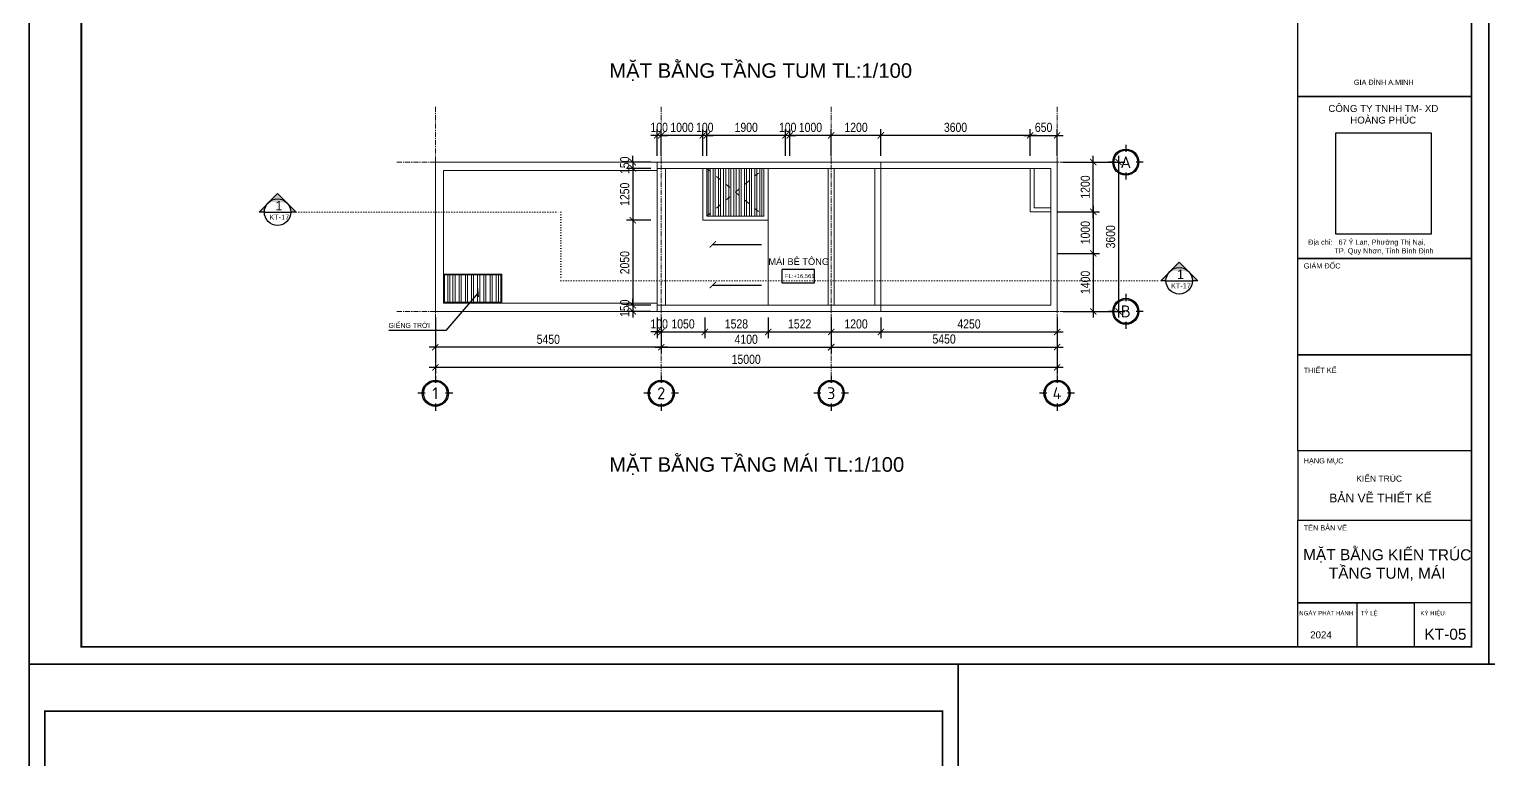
# Model space of a CAD drawing. Header units: inches. Extents: x 236662 to 497023, y -248575 to 81795.
# Drawn here: x 282445 to 317662, y -80518 to -62892 of the extents above; entities that cross this region are included whole.
import ezdxf
from ezdxf.enums import TextEntityAlignment as Align

# ---------------------------------------------------------------- set-up
doc = ezdxf.new("R2010")
doc.units = ezdxf.units.IN
doc.header["$LTSCALE"] = 10
doc.header["$MEASUREMENT"] = 0
for name, pattern in [('ACAD_ISO03W100', [30, 12, -18]), ('CENTER', [2, 1.25, -0.25, 0.25, -0.25]), ('CENTER2', [1.125, 0.75, -0.125, 0.125, -0.125]), ('DOT2', [0.125, 0, -0.125])]:
    doc.linetypes.add(name, pattern=pattern)
for name, color, linetype in [('01. HP_TEXT', 9, 'Continuous'), ('07. HP_KY HIEU', 43, 'Continuous'), ('08. HP_DIM', 118, 'Continuous'), ('TEXT', 2, 'Continuous'), ('truc', 2, 'CENTER2')]:
    doc.layers.add(name, color=color, linetype=linetype)
for name, color, linetype, lineweight in [('02. HP_BE TONG', 1, 'Continuous', 35), ('05. HP_TRUC', 251, 'CENTER', 5), ('06. HP_THAY 1', 134, 'Continuous', 15), ('06. HP_THAY 2', 147, 'Continuous', 13), ('14. HP_OPENING', 250, 'ACAD_ISO03W100', 5), ('GHICHU', 7, 'Continuous', 9)]:
    doc.layers.add(name, color=color, linetype=linetype, lineweight=lineweight)
doc.layers.add('Tpl_Bound', color=1, linetype='Continuous', plot=False)
doc.styles.add('AVO', font='VNI-Avo-Bold.TTF')
doc.styles.add('BAOANNOTE', font='Arial.ttf', dxfattribs={"width": 0.8})
doc.styles.add('ISOCP50', font='ISOCPEUR.TTF')
doc.styles.get("Standard").update_dxf_attribs({"font": 'Arial.ttf'})
doc.styles.add('TA1', font='Arial.ttf')
doc.styles.add('TEXT (none)', font='Arial.ttf')
doc.styles.add('text2', font='VHELVCN.TTF')
doc.dimstyles.new('AL-100', dxfattribs={"dimtxt": 220, "dimasz": 150, "dimexe": 150, "dimexo": 150, "dimgap": 80, "dimtad": 1, "dimdec": 0, "dimzin": 9, "dimtxsty": 'text2', "dimblk": 'ARCHTICK', "dimcen": 1, "dimdle": 150, "dimclrd": 256, "dimclre": 256, "dimclrt": 7, "dimadec": 0, "dimazin": 0, "dimtfac": 1, "dimtdec": 0, "dimtix": 1, "dimtmove": 2, "dimatfit": 3, "dimldrblk": 'ARCHTICK', "dimfxl": 1, "dimtolj": 1, "dimtzin": 0, "dimlwd": -1, "dimlwe": -1, "dimarcsym": 0})
picture_1 = doc.add_image_def('image1.jpg', size_in_pixel=(1818, 1935))

# ---------------------------------------------------------------- blocks, each defined once
blk = doc.blocks.new('grid test1')
at = {"ltscale": 20}
for p, q in [((0, 440), (0, 260)), ((-260, 0), (-440, 0)), ((440, 0), (260, 0)), ((0, -260), (0, -440))]:
    blk.add_line(p, q, dxfattribs=at)
at = {"color": 251, "ltscale": 20, "true_color": 0x636466}
for radius in [330, 300]:
    blk.add_circle((0, 0), radius, dxfattribs=at)
at = {"layer": '01. HP_TEXT', "color": 2, "ltscale": 20, "true_color": 0xf1eb1f, "style": 'ISOCP50'}
blk.add_attdef('GRID', text='', height=300, dxfattribs=at).set_placement((-37, 0), align=Align.MIDDLE_CENTER)
blk = doc.blocks.new('zcsadsdasd3')
at = {"layer": '05. HP_TRUC', "ltscale": 10}
for p, q in [((-15000, 4933), (-15000, -1554)), ((-9550, 4933), (-9550, -1554)), ((-5450, 4933), (-5450, -1554)), ((0, 4933), (0, -1554)), ((-15930, 3600), (1239, 3600)), ((-15930, 0), (1239, 0))]:
    blk.add_line(p, q, dxfattribs=at)
at = {"layer": '07. HP_KY HIEU', "ltscale": 20}
ref = blk.add_blockref('grid test1', (1659, 3600), dxfattribs=dict(at, xscale=0.9555000001564621, yscale=0.9555000001564621, zscale=0.9555000001564621))
ref.add_attrib('GRID', 'A', dxfattribs={"layer": 'TEXT', "ltscale": 20, "height": 287, "style": 'ISOCP50'}).set_placement((1659, 3600), align=Align.MIDDLE_CENTER)
ref = blk.add_blockref('grid test1', (1659, 0), dxfattribs=dict(at, xscale=0.9555000001564621, yscale=0.9555000001564621, zscale=0.9555000001564621))
ref.add_attrib('GRID', 'B', dxfattribs={"layer": 'TEXT', "ltscale": 20, "height": 287, "style": 'ISOCP50'}).set_placement((1659, 0), align=Align.MIDDLE_CENTER)
ref = blk.add_blockref('grid test1', (-15000, -1975), dxfattribs=dict(at, xscale=0.9555000001564621, yscale=0.9555000001564621, zscale=0.9555000001564621))
ref.add_attrib('GRID', '1', dxfattribs={"layer": 'TEXT', "ltscale": 20, "height": 287, "style": 'ISOCP50'}).set_placement((-15000, -1975), align=Align.MIDDLE_CENTER)
ref = blk.add_blockref('grid test1', (-9550, -1975), dxfattribs=dict(at, xscale=0.9555000001564621, yscale=0.9555000001564621, zscale=0.9555000001564621))
ref.add_attrib('GRID', '2', dxfattribs={"layer": 'TEXT', "ltscale": 20, "height": 287, "style": 'ISOCP50'}).set_placement((-9550, -1975), align=Align.MIDDLE_CENTER)
ref = blk.add_blockref('grid test1', (-5450, -1975), dxfattribs=dict(at, xscale=0.9555000001564621, yscale=0.9555000001564621, zscale=0.9555000001564621))
ref.add_attrib('GRID', '3', dxfattribs={"layer": 'TEXT', "ltscale": 20, "height": 287, "style": 'ISOCP50'}).set_placement((-5450, -1975), align=Align.MIDDLE_CENTER)
ref = blk.add_blockref('grid test1', (0, -1975), dxfattribs=dict(at, xscale=0.9555000001564621, yscale=0.9555000001564621, zscale=0.9555000001564621))
ref.add_attrib('GRID', '4', dxfattribs={"layer": 'TEXT', "ltscale": 20, "height": 287, "style": 'ISOCP50'}).set_placement((0, -1975), align=Align.MIDDLE_CENTER)
blk = doc.blocks.new('_ArchTick')
at = {"color": 0, "linetype": 'ByBlock', "const_width": 0.15}
blk.add_lwpolyline([(-0.5, -0.5), (0.5, 0.5)], dxfattribs=at)
blk = doc.blocks.new('*D164')
at = {"layer": '08. HP_DIM', "transparency": 16777216}
for p, q in [((301795, -69850), (301795, -70710)), ((307245, -69850), (307245, -70710)), ((301645, -70560), (307395, -70560))]:
    blk.add_line(p, q, dxfattribs=at)
at = {"layer": 'Defpoints', "color": 0, "transparency": 16777216}
for p in [(301795, -69700), (307245, -69700), (307245, -70560)]:
    blk.add_point(p, dxfattribs=at)
at = {"layer": '08. HP_DIM', "transparency": 16777216, "xscale": 150, "yscale": 150, "zscale": 150, "rotation": 180}
blk.add_blockref('_ArchTick', (301795, -70560), dxfattribs=at)
at = {"layer": '08. HP_DIM', "transparency": 16777216, "xscale": 150, "yscale": 150, "zscale": 150}
blk.add_blockref('_ArchTick', (307245, -70560), dxfattribs=at)
at = {"layer": '08. HP_DIM', "color": 7, "transparency": 16777216, "insert": (304520, -70368), "char_height": 220, "attachment_point": 5, "style": 'text2'}
blk.add_mtext('\\A1;5450', dxfattribs=at)
blk = doc.blocks.new('*D165')
at = {"layer": '08. HP_DIM', "transparency": 16777216}
for p, q in [((307395, -68300), (308269, -68300)), ((308119, -68150), (308119, -69850)), ((307395, -69700), (308269, -69700))]:
    blk.add_line(p, q, dxfattribs=at)
at = {"layer": 'Defpoints', "color": 0, "transparency": 16777216}
for p in [(307245, -68300), (307245, -69700), (308119, -69700)]:
    blk.add_point(p, dxfattribs=at)
at = {"layer": '08. HP_DIM', "transparency": 16777216, "xscale": 150, "yscale": 150, "zscale": 150}
for p, rotation in [((308119, -68300), 90), ((308119, -69700), 270)]:
    blk.add_blockref('_ArchTick', p, dxfattribs=dict(at, rotation=rotation))
at = {"layer": '08. HP_DIM', "color": 7, "transparency": 16777216, "insert": (307927, -69000), "char_height": 220, "attachment_point": 5, "rotation": 90, "style": 'text2'}
blk.add_mtext('\\A1;1400', dxfattribs=at)
blk = doc.blocks.new('*D166')
at = {"layer": '08. HP_DIM', "transparency": 16777216}
for p, q in [((297695, -69850), (297695, -70346)), ((298745, -69850), (298745, -70346)), ((297545, -70196), (298895, -70196))]:
    blk.add_line(p, q, dxfattribs=at)
at = {"layer": 'Defpoints', "color": 0, "transparency": 16777216}
for p in [(297695, -69700), (298745, -69700), (298745, -70196)]:
    blk.add_point(p, dxfattribs=at)
at = {"layer": '08. HP_DIM', "transparency": 16777216, "xscale": 150, "yscale": 150, "zscale": 150, "rotation": 180}
blk.add_blockref('_ArchTick', (297695, -70196), dxfattribs=at)
at = {"layer": '08. HP_DIM', "transparency": 16777216, "xscale": 150, "yscale": 150, "zscale": 150}
blk.add_blockref('_ArchTick', (298745, -70196), dxfattribs=at)
at = {"layer": '08. HP_DIM', "color": 7, "transparency": 16777216, "insert": (298220, -70003), "char_height": 220, "attachment_point": 5, "style": 'text2'}
blk.add_mtext('\\A1;1050', dxfattribs=at)
blk = doc.blocks.new('*D167')
at = {"layer": '08. HP_DIM', "transparency": 16777216}
for p, q in [((301795, -69850), (301795, -70346)), ((302995, -69850), (302995, -70346)), ((301645, -70196), (303145, -70196))]:
    blk.add_line(p, q, dxfattribs=at)
at = {"layer": 'Defpoints', "color": 0, "transparency": 16777216}
for p in [(301795, -69700), (302995, -69700), (302995, -70196)]:
    blk.add_point(p, dxfattribs=at)
at = {"layer": '08. HP_DIM', "transparency": 16777216, "xscale": 150, "yscale": 150, "zscale": 150, "rotation": 180}
blk.add_blockref('_ArchTick', (301795, -70196), dxfattribs=at)
at = {"layer": '08. HP_DIM', "transparency": 16777216, "xscale": 150, "yscale": 150, "zscale": 150}
blk.add_blockref('_ArchTick', (302995, -70196), dxfattribs=at)
at = {"layer": '08. HP_DIM', "color": 7, "transparency": 16777216, "insert": (302395, -70003), "char_height": 220, "attachment_point": 5, "style": 'text2'}
blk.add_mtext('\\A1;1200', dxfattribs=at)
blk = doc.blocks.new('*D168')
at = {"layer": '08. HP_DIM', "transparency": 16777216}
for p, q in [((302995, -69850), (302995, -70346)), ((307245, -69850), (307245, -70346)), ((302845, -70196), (307395, -70196))]:
    blk.add_line(p, q, dxfattribs=at)
at = {"layer": 'Defpoints', "color": 0, "transparency": 16777216}
for p in [(302995, -69700), (307245, -69700), (307245, -70196)]:
    blk.add_point(p, dxfattribs=at)
at = {"layer": '08. HP_DIM', "transparency": 16777216, "xscale": 150, "yscale": 150, "zscale": 150, "rotation": 180}
blk.add_blockref('_ArchTick', (302995, -70196), dxfattribs=at)
at = {"layer": '08. HP_DIM', "transparency": 16777216, "xscale": 150, "yscale": 150, "zscale": 150}
blk.add_blockref('_ArchTick', (307245, -70196), dxfattribs=at)
at = {"layer": '08. HP_DIM', "color": 7, "transparency": 16777216, "insert": (305120, -70003), "char_height": 220, "attachment_point": 5, "style": 'text2'}
blk.add_mtext('\\A1;4250', dxfattribs=at)
blk = doc.blocks.new('*D169')
at = {"layer": '08. HP_DIM', "transparency": 16777216}
for p, q in [((307395, -66100), (308269, -66100)), ((308119, -67450), (308119, -65950)), ((307245, -67300), (308269, -67300))]:
    blk.add_line(p, q, dxfattribs=at)
at = {"layer": 'Defpoints', "color": 0, "transparency": 16777216}
for p in [(307245, -66100), (308119, -66100), (307095, -67300)]:
    blk.add_point(p, dxfattribs=at)
at = {"layer": '08. HP_DIM', "transparency": 16777216, "xscale": 150, "yscale": 150, "zscale": 150}
for p, rotation in [((308119, -66100), 90), ((308119, -67300), 270)]:
    blk.add_blockref('_ArchTick', p, dxfattribs=dict(at, rotation=rotation))
at = {"layer": '08. HP_DIM', "color": 7, "transparency": 16777216, "insert": (307927, -66700), "char_height": 220, "attachment_point": 5, "rotation": 90, "style": 'text2'}
blk.add_mtext('\\A1;1200', dxfattribs=at)
blk = doc.blocks.new('*D170')
at = {"layer": '08. HP_DIM', "transparency": 16777216}
for p, q in [((298745, -69850), (298745, -70346)), ((300273, -69850), (300273, -70346)), ((298595, -70196), (300423, -70196))]:
    blk.add_line(p, q, dxfattribs=at)
at = {"layer": 'Defpoints', "color": 0, "transparency": 16777216}
for p in [(298745, -69700), (300273, -69700), (300273, -70196)]:
    blk.add_point(p, dxfattribs=at)
at = {"layer": '08. HP_DIM', "transparency": 16777216, "xscale": 150, "yscale": 150, "zscale": 150, "rotation": 180}
blk.add_blockref('_ArchTick', (298745, -70196), dxfattribs=at)
at = {"layer": '08. HP_DIM', "transparency": 16777216, "xscale": 150, "yscale": 150, "zscale": 150}
blk.add_blockref('_ArchTick', (300273, -70196), dxfattribs=at)
at = {"layer": '08. HP_DIM', "color": 7, "transparency": 16777216, "insert": (299509, -70003), "char_height": 220, "attachment_point": 5, "style": 'text2'}
blk.add_mtext('\\A1;1528', dxfattribs=at)
blk = doc.blocks.new('*D171')
at = {"layer": '08. HP_DIM', "transparency": 16777216}
for p, q in [((300273, -69850), (300273, -70346)), ((301795, -69850), (301795, -70346)), ((300123, -70196), (301945, -70196))]:
    blk.add_line(p, q, dxfattribs=at)
at = {"layer": 'Defpoints', "color": 0, "transparency": 16777216}
for p in [(300273, -69700), (301795, -69700), (301795, -70196)]:
    blk.add_point(p, dxfattribs=at)
at = {"layer": '08. HP_DIM', "transparency": 16777216, "xscale": 150, "yscale": 150, "zscale": 150, "rotation": 180}
blk.add_blockref('_ArchTick', (300273, -70196), dxfattribs=at)
at = {"layer": '08. HP_DIM', "transparency": 16777216, "xscale": 150, "yscale": 150, "zscale": 150}
blk.add_blockref('_ArchTick', (301795, -70196), dxfattribs=at)
at = {"layer": '08. HP_DIM', "color": 7, "transparency": 16777216, "insert": (301034, -70003), "char_height": 220, "attachment_point": 5, "style": 'text2'}
blk.add_mtext('\\A1;1522', dxfattribs=at)
blk = doc.blocks.new('*D172')
at = {"layer": '08. HP_DIM', "transparency": 16777216}
for p, q in [((308119, -67150), (308119, -68450)), ((307245, -67300), (308269, -67300)), ((307245, -68300), (308269, -68300))]:
    blk.add_line(p, q, dxfattribs=at)
at = {"layer": 'Defpoints', "color": 0, "transparency": 16777216}
for p in [(307095, -67300), (307095, -68300), (308119, -68300)]:
    blk.add_point(p, dxfattribs=at)
at = {"layer": '08. HP_DIM', "transparency": 16777216, "xscale": 150, "yscale": 150, "zscale": 150}
for p, rotation in [((308119, -67300), 90), ((308119, -68300), 270)]:
    blk.add_blockref('_ArchTick', p, dxfattribs=dict(at, rotation=rotation))
at = {"layer": '08. HP_DIM', "color": 7, "transparency": 16777216, "insert": (307927, -67800), "char_height": 220, "attachment_point": 5, "rotation": 90, "style": 'text2'}
blk.add_mtext('\\A1;1000', dxfattribs=at)
blk = doc.blocks.new('*D173')
at = {"layer": '08. HP_DIM', "transparency": 16777216}
for p, q in [((306445, -65454), (307395, -65454)), ((306595, -65950), (306595, -65304)), ((307245, -65950), (307245, -65304))]:
    blk.add_line(p, q, dxfattribs=at)
at = {"layer": 'Defpoints', "color": 0, "transparency": 16777216}
for p in [(307245, -65454), (306595, -66100), (307245, -66100)]:
    blk.add_point(p, dxfattribs=at)
at = {"layer": '08. HP_DIM', "transparency": 16777216, "xscale": 150, "yscale": 150, "zscale": 150, "rotation": 180}
blk.add_blockref('_ArchTick', (306595, -65454), dxfattribs=at)
at = {"layer": '08. HP_DIM', "transparency": 16777216, "xscale": 150, "yscale": 150, "zscale": 150}
blk.add_blockref('_ArchTick', (307245, -65454), dxfattribs=at)
at = {"layer": '08. HP_DIM', "color": 7, "transparency": 16777216, "insert": (306920, -65262), "char_height": 220, "attachment_point": 5, "style": 'text2'}
blk.add_mtext('\\A1;650', dxfattribs=at)
blk = doc.blocks.new('*D202')
at = {"layer": '08. HP_DIM', "transparency": 16777216}
for p, q in [((306745, -65454), (302845, -65454)), ((302995, -65950), (302995, -65304)), ((306595, -65950), (306595, -65304))]:
    blk.add_line(p, q, dxfattribs=at)
at = {"layer": 'Defpoints', "color": 0, "transparency": 16777216}
for p in [(302995, -65454), (302995, -66100, 6), (306595, -66100, 6)]:
    blk.add_point(p, dxfattribs=at)
at = {"layer": '08. HP_DIM', "transparency": 16777216, "xscale": 150, "yscale": 150, "zscale": 150, "rotation": 180}
blk.add_blockref('_ArchTick', (302995, -65454), dxfattribs=at)
at = {"layer": '08. HP_DIM', "transparency": 16777216, "xscale": 150, "yscale": 150, "zscale": 150}
blk.add_blockref('_ArchTick', (306595, -65454), dxfattribs=at)
at = {"layer": '08. HP_DIM', "color": 7, "transparency": 16777216, "insert": (304795, -65262), "char_height": 220, "attachment_point": 5, "style": 'text2'}
blk.add_mtext('\\A1;3600', dxfattribs=at)
blk = doc.blocks.new('*D203')
at = {"layer": '08. HP_DIM', "transparency": 16777216}
for p, q in [((303145, -65454), (301645, -65454)), ((301795, -65950), (301795, -65304)), ((302995, -65950), (302995, -65304))]:
    blk.add_line(p, q, dxfattribs=at)
at = {"layer": 'Defpoints', "color": 0, "transparency": 16777216}
for p in [(301795, -65454), (301795, -66100, 6), (302995, -66100, 6)]:
    blk.add_point(p, dxfattribs=at)
at = {"layer": '08. HP_DIM', "transparency": 16777216, "xscale": 150, "yscale": 150, "zscale": 150, "rotation": 180}
blk.add_blockref('_ArchTick', (301795, -65454), dxfattribs=at)
at = {"layer": '08. HP_DIM', "transparency": 16777216, "xscale": 150, "yscale": 150, "zscale": 150}
blk.add_blockref('_ArchTick', (302995, -65454), dxfattribs=at)
at = {"layer": '08. HP_DIM', "color": 7, "transparency": 16777216, "insert": (302395, -65262), "char_height": 220, "attachment_point": 5, "style": 'text2'}
blk.add_mtext('\\A1;1200', dxfattribs=at)
blk = doc.blocks.new('*D204')
at = {"layer": '08. HP_DIM', "transparency": 16777216}
for p, q in [((301945, -65454), (300645, -65454)), ((300795, -65950), (300795, -65304)), ((301795, -65950), (301795, -65304))]:
    blk.add_line(p, q, dxfattribs=at)
at = {"layer": 'Defpoints', "color": 0, "transparency": 16777216}
for p in [(300795, -65454), (300795, -66100, 6), (301795, -66100, 6)]:
    blk.add_point(p, dxfattribs=at)
at = {"layer": '08. HP_DIM', "transparency": 16777216, "xscale": 150, "yscale": 150, "zscale": 150, "rotation": 180}
blk.add_blockref('_ArchTick', (300795, -65454), dxfattribs=at)
at = {"layer": '08. HP_DIM', "transparency": 16777216, "xscale": 150, "yscale": 150, "zscale": 150}
blk.add_blockref('_ArchTick', (301795, -65454), dxfattribs=at)
at = {"layer": '08. HP_DIM', "color": 7, "transparency": 16777216, "insert": (301295, -65262), "char_height": 220, "attachment_point": 5, "style": 'text2'}
blk.add_mtext('\\A1;1000', dxfattribs=at)
blk = doc.blocks.new('*D205')
at = {"layer": '08. HP_DIM', "transparency": 16777216}
for p, q in [((300695, -65454), (300545, -65454)), ((300695, -65950), (300695, -65304)), ((300795, -65454), (300695, -65454)), ((300795, -65950), (300795, -65304)), ((300795, -65454), (300945, -65454))]:
    blk.add_line(p, q, dxfattribs=at)
at = {"layer": 'Defpoints', "color": 0, "transparency": 16777216}
for p in [(300695, -65454), (300695, -66100, 6), (300795, -66100, 6)]:
    blk.add_point(p, dxfattribs=at)
at = {"layer": '08. HP_DIM', "transparency": 16777216, "xscale": 150, "yscale": 150, "zscale": 150}
blk.add_blockref('_ArchTick', (300695, -65454), dxfattribs=at)
at = {"layer": '08. HP_DIM', "transparency": 16777216, "xscale": 150, "yscale": 150, "zscale": 150, "rotation": 180}
blk.add_blockref('_ArchTick', (300795, -65454), dxfattribs=at)
at = {"layer": '08. HP_DIM', "color": 7, "transparency": 16777216, "insert": (300745, -65262), "char_height": 220, "attachment_point": 5, "style": 'text2'}
blk.add_mtext('\\A1;100', dxfattribs=at)
blk = doc.blocks.new('*D206')
at = {"layer": '08. HP_DIM', "transparency": 16777216}
for p, q in [((300845, -65454), (298645, -65454)), ((298795, -65950), (298795, -65304)), ((300695, -65950), (300695, -65304))]:
    blk.add_line(p, q, dxfattribs=at)
at = {"layer": 'Defpoints', "color": 0, "transparency": 16777216}
for p in [(298795, -65454), (298795, -66100, 6), (300695, -66100, 6)]:
    blk.add_point(p, dxfattribs=at)
at = {"layer": '08. HP_DIM', "transparency": 16777216, "xscale": 150, "yscale": 150, "zscale": 150, "rotation": 180}
blk.add_blockref('_ArchTick', (298795, -65454), dxfattribs=at)
at = {"layer": '08. HP_DIM', "transparency": 16777216, "xscale": 150, "yscale": 150, "zscale": 150}
blk.add_blockref('_ArchTick', (300695, -65454), dxfattribs=at)
at = {"layer": '08. HP_DIM', "color": 7, "transparency": 16777216, "insert": (299745, -65262), "char_height": 220, "attachment_point": 5, "style": 'text2'}
blk.add_mtext('\\A1;1900', dxfattribs=at)
blk = doc.blocks.new('*D207')
at = {"layer": '08. HP_DIM', "transparency": 16777216}
for p, q in [((298695, -65454), (298545, -65454)), ((298695, -65950), (298695, -65304)), ((298795, -65454), (298695, -65454)), ((298795, -65950), (298795, -65304)), ((298795, -65454), (298945, -65454))]:
    blk.add_line(p, q, dxfattribs=at)
at = {"layer": 'Defpoints', "color": 0, "transparency": 16777216}
for p in [(298695, -65454), (298695, -66100, 6), (298795, -66100, 6)]:
    blk.add_point(p, dxfattribs=at)
at = {"layer": '08. HP_DIM', "transparency": 16777216, "xscale": 150, "yscale": 150, "zscale": 150}
blk.add_blockref('_ArchTick', (298695, -65454), dxfattribs=at)
at = {"layer": '08. HP_DIM', "transparency": 16777216, "xscale": 150, "yscale": 150, "zscale": 150, "rotation": 180}
blk.add_blockref('_ArchTick', (298795, -65454), dxfattribs=at)
at = {"layer": '08. HP_DIM', "color": 7, "transparency": 16777216, "insert": (298745, -65262), "char_height": 220, "attachment_point": 5, "style": 'text2'}
blk.add_mtext('\\A1;100', dxfattribs=at)
blk = doc.blocks.new('*D208')
at = {"layer": '08. HP_DIM', "transparency": 16777216}
for p, q in [((298845, -65454), (297545, -65454)), ((297695, -65950), (297695, -65304)), ((298695, -65950), (298695, -65304))]:
    blk.add_line(p, q, dxfattribs=at)
at = {"layer": 'Defpoints', "color": 0, "transparency": 16777216}
for p in [(297695, -65454), (297695, -66100, 6), (298695, -66100, 6)]:
    blk.add_point(p, dxfattribs=at)
at = {"layer": '08. HP_DIM', "transparency": 16777216, "xscale": 150, "yscale": 150, "zscale": 150, "rotation": 180}
blk.add_blockref('_ArchTick', (297695, -65454), dxfattribs=at)
at = {"layer": '08. HP_DIM', "transparency": 16777216, "xscale": 150, "yscale": 150, "zscale": 150}
blk.add_blockref('_ArchTick', (298695, -65454), dxfattribs=at)
at = {"layer": '08. HP_DIM', "color": 7, "transparency": 16777216, "insert": (298195, -65262), "char_height": 220, "attachment_point": 5, "style": 'text2'}
blk.add_mtext('\\A1;1000', dxfattribs=at)
blk = doc.blocks.new('*D209')
at = {"layer": '08. HP_DIM', "transparency": 16777216}
for p, q in [((297595, -65454), (297445, -65454)), ((297595, -65950), (297595, -65304)), ((297695, -65454), (297595, -65454)), ((297695, -65950), (297695, -65304)), ((297695, -65454), (297845, -65454))]:
    blk.add_line(p, q, dxfattribs=at)
at = {"layer": 'Defpoints', "color": 0, "transparency": 16777216}
for p in [(297595, -65454), (297595, -66100, 6), (297695, -66100, 6)]:
    blk.add_point(p, dxfattribs=at)
at = {"layer": '08. HP_DIM', "transparency": 16777216, "xscale": 150, "yscale": 150, "zscale": 150}
blk.add_blockref('_ArchTick', (297595, -65454), dxfattribs=at)
at = {"layer": '08. HP_DIM', "transparency": 16777216, "xscale": 150, "yscale": 150, "zscale": 150, "rotation": 180}
blk.add_blockref('_ArchTick', (297695, -65454), dxfattribs=at)
at = {"layer": '08. HP_DIM', "color": 7, "transparency": 16777216, "insert": (297645, -65262), "char_height": 220, "attachment_point": 5, "style": 'text2'}
blk.add_mtext('\\A1;100', dxfattribs=at)
blk = doc.blocks.new('*D210')
at = {"layer": '08. HP_DIM', "transparency": 16777216}
for p, q in [((297595, -69850), (297595, -70346)), ((297695, -69850), (297695, -70346)), ((297595, -70196), (297445, -70196)), ((297695, -70196), (297595, -70196)), ((297695, -70196), (297845, -70196))]:
    blk.add_line(p, q, dxfattribs=at)
at = {"layer": 'Defpoints', "color": 0, "transparency": 16777216}
for p in [(297595, -69700, 6), (297695, -69700, 6), (297595, -70196)]:
    blk.add_point(p, dxfattribs=at)
at = {"layer": '08. HP_DIM', "transparency": 16777216, "xscale": 150, "yscale": 150, "zscale": 150}
blk.add_blockref('_ArchTick', (297595, -70196), dxfattribs=at)
at = {"layer": '08. HP_DIM', "transparency": 16777216, "xscale": 150, "yscale": 150, "zscale": 150, "rotation": 180}
blk.add_blockref('_ArchTick', (297695, -70196), dxfattribs=at)
at = {"layer": '08. HP_DIM', "color": 7, "transparency": 16777216, "insert": (297645, -70003), "char_height": 220, "attachment_point": 5, "style": 'text2'}
blk.add_mtext('\\A1;100', dxfattribs=at)
blk = doc.blocks.new('*D211')
at = {"layer": '08. HP_DIM', "transparency": 16777216}
for p, q in [((297445, -66100), (296857, -66100)), ((297007, -66100), (297007, -65950)), ((297007, -66100), (297007, -66250)), ((297445, -66250), (296857, -66250)), ((297007, -66250), (297007, -66400))]:
    blk.add_line(p, q, dxfattribs=at)
at = {"layer": 'Defpoints', "color": 0, "transparency": 16777216}
for p in [(297595, -66100, 6), (297007, -66250), (297595, -66250, 6)]:
    blk.add_point(p, dxfattribs=at)
at = {"layer": '08. HP_DIM', "transparency": 16777216, "xscale": 150, "yscale": 150, "zscale": 150}
for p, rotation in [((297007, -66100), 270), ((297007, -66250), 90)]:
    blk.add_blockref('_ArchTick', p, dxfattribs=dict(at, rotation=rotation))
at = {"layer": '08. HP_DIM', "color": 7, "transparency": 16777216, "insert": (296815, -66175), "char_height": 220, "attachment_point": 5, "rotation": 90, "style": 'text2'}
blk.add_mtext('\\A1;150', dxfattribs=at)
blk = doc.blocks.new('*D212')
at = {"layer": '08. HP_DIM', "transparency": 16777216}
for p, q in [((297007, -66100), (297007, -67650)), ((297445, -66250), (296857, -66250)), ((297445, -67500), (296857, -67500))]:
    blk.add_line(p, q, dxfattribs=at)
at = {"layer": 'Defpoints', "color": 0, "transparency": 16777216}
for p in [(297595, -66250, 6), (297007, -67500), (297595, -67500, 6)]:
    blk.add_point(p, dxfattribs=at)
at = {"layer": '08. HP_DIM', "transparency": 16777216, "xscale": 150, "yscale": 150, "zscale": 150}
for p, rotation in [((297007, -66250), 90), ((297007, -67500), 270)]:
    blk.add_blockref('_ArchTick', p, dxfattribs=dict(at, rotation=rotation))
at = {"layer": '08. HP_DIM', "color": 7, "transparency": 16777216, "insert": (296815, -66875), "char_height": 220, "attachment_point": 5, "rotation": 90, "style": 'text2'}
blk.add_mtext('\\A1;1250', dxfattribs=at)
blk = doc.blocks.new('*D213')
at = {"layer": '08. HP_DIM', "transparency": 16777216}
for p, q in [((297445, -67500), (296857, -67500)), ((297007, -67350), (297007, -69700)), ((297445, -69550), (296857, -69550))]:
    blk.add_line(p, q, dxfattribs=at)
at = {"layer": 'Defpoints', "color": 0, "transparency": 16777216}
for p in [(297595, -67500, 6), (297007, -69550), (297595, -69550, 6)]:
    blk.add_point(p, dxfattribs=at)
at = {"layer": '08. HP_DIM', "transparency": 16777216, "xscale": 150, "yscale": 150, "zscale": 150}
for p, rotation in [((297007, -67500), 90), ((297007, -69550), 270)]:
    blk.add_blockref('_ArchTick', p, dxfattribs=dict(at, rotation=rotation))
at = {"layer": '08. HP_DIM', "color": 7, "transparency": 16777216, "insert": (296815, -68525), "char_height": 220, "attachment_point": 5, "rotation": 90, "style": 'text2'}
blk.add_mtext('\\A1;2050', dxfattribs=at)
blk = doc.blocks.new('*D214')
at = {"layer": '08. HP_DIM', "transparency": 16777216}
for p, q in [((297445, -69550), (296857, -69550)), ((297445, -69700), (296857, -69700)), ((297007, -69550), (297007, -69400)), ((297007, -69550), (297007, -69700)), ((297007, -69700), (297007, -69850))]:
    blk.add_line(p, q, dxfattribs=at)
at = {"layer": 'Defpoints', "color": 0, "transparency": 16777216}
for p in [(297007, -69700), (297595, -69550, 6), (297595, -69700, 6)]:
    blk.add_point(p, dxfattribs=at)
at = {"layer": '08. HP_DIM', "transparency": 16777216, "xscale": 150, "yscale": 150, "zscale": 150}
for p, rotation in [((297007, -69550), 270), ((297007, -69700), 90)]:
    blk.add_blockref('_ArchTick', p, dxfattribs=dict(at, rotation=rotation))
at = {"layer": '08. HP_DIM', "color": 7, "transparency": 16777216, "insert": (296815, -69625), "char_height": 220, "attachment_point": 5, "rotation": 90, "style": 'text2'}
blk.add_mtext('\\A1;150', dxfattribs=at)
blk = doc.blocks.new('KHUNG TEN A-3')
at = {"layer": '01. HP_TEXT'}
for points in [[(365, 163.34), (365, 191.95), (415, 191.95), (415, 163.34)], [(365, 116.74), (365, 163.34), (415, 163.34), (415, 116.74)], [(365, 89.04), (365, 116.74), (415, 116.74), (415, 89.04)], [(365, 61.35), (365, 89.04), (415, 89.04), (415, 61.35)], [(365, 61.35), (365, 41.47), (415, 41.47), (415, 61.35)], [(365, 17.61), (365, 41.47), (415, 41.47), (415, 17.61)], [(365, 5), (365, 17.61), (398.56, 17.61), (398.56, 5)], [(398.56, 5), (382.12, 5), (382.12, 17.61), (398.56, 17.61)], [(398.56, 5), (415, 5), (415, 17.61), (398.56, 17.61)]]:
    blk.add_lwpolyline(points, close=True, dxfattribs=at)
at = {"layer": '02. HP_BE TONG', "color": 1, "const_width": 0.5}
blk.add_lwpolyline([(15, 5), (415, 5), (415, 292), (15, 292)], close=True, dxfattribs=at)
at = {"layer": '06. HP_THAY 1'}
blk.add_lwpolyline([(0, 297), (420, 297), (420, 0), (0, 0)], close=True, dxfattribs=at)
at = {"layer": 'Defpoints'}
blk.add_lwpolyline([(0, 0), (420, 0), (420, 297), (0, 297)], close=True, dxfattribs=at)
at = {"layer": '01. HP_TEXT', "color": 7, "style": 'TA1'}
for s, height, p in [('GIÁM ĐỐC', 1.5, (366.75, 113.85)), ('THIẾT KẾ', 1.5, (366.75, 83.82)), ('HẠNG MỤC', 1.5, (366.75, 57.76)), ('TÊN BẢN VẼ', 1.5, (366.75, 38.47)), ('NGÀY PHÁT HÀNH', 1.25, (365.46, 14.06)), ('TỶ LỆ', 1.25, (383.16, 14.06)), ('KÝ HIỆU:', 1.25, (400.31, 14.06)), ('2024', 2, (368.6, 7.45))]:
    blk.add_text(s, height=height, dxfattribs=at).set_placement(p)
at = {"layer": '01. HP_TEXT', "style": 'TA1'}
for s, height, p in [('KIẾN TRÚC', 1.75, (388.44, 53.39)), ('BẢN VẼ THIẾT KẾ', 2.5, (388.83, 47.82))]:
    blk.add_text(s, height=height, dxfattribs=at).set_placement(p, align=Align.MIDDLE_CENTER)
at = {"layer": '01. HP_TEXT', "color": 7, "char_height": 1.5, "attachment_point": 1, "style": 'TA1'}
for s, width, insert in [('\\A1;\\pxi-1,l2,t4,11;GIA ĐÌNH A.MINH', 42.6333, (379.66, 168.17)), ('\\A1;\\pxi-0.01954,l2,t4.98046,11.98046;Địa chỉ:   67 Ỷ Lan, Phường Thị Nại, \\P             TP. Quy Nhơn, Tỉnh Bình Định ', 49.5509, (365.04, 122.17))]:
    blk.add_mtext_dynamic_manual_height_columns(s, width=width, gutter_width=2.41, heights=[62.37], dxfattribs=dict(at, insert=insert))
at = {"layer": '01. HP_TEXT', "insert": (364.26, 160.88), "char_height": 2, "attachment_point": 1, "style": 'TA1'}
blk.add_mtext_dynamic_manual_height_columns('\\pxi4.78245;CÔNG TY TNHH TM- XD \\P\\pi5.60885;      HOÀNG PHÚC', width=53.4572, gutter_width=0.0255, heights=[0], dxfattribs=at)
image = blk.add_image(picture_1, insert=(375.99, 123.73), size_in_units=(27.41, 29.18))
image.dxf.flags = 7
blk = doc.blocks.new('sdfssdas')
at = {"lineweight": -3}
h = blk.add_hatch(color=256, dxfattribs=at)
edge = h.paths.add_edge_path()
edge.add_line((1902405, -245251), (1902534, -245251))
edge.add_ellipse((1902860, -245251), major_axis=(-231, 231), ratio=1, start_angle=7.3398, end_angle=45, ccw=False)
edge.add_line((1902602, -245052), (1902405, -245251))
edge = h.paths.add_edge_path()
edge.add_ellipse((1902860, -245251), major_axis=(-231, 231), ratio=1, start_angle=315, end_angle=353.4928, ccw=False)
edge.add_ellipse((1902860, -245251), major_axis=(-319, 69), ratio=1, start_angle=237.205, end_angle=282.205, ccw=False)
edge.add_line((1903091, -245020), (1902860, -244789))
edge.add_line((1902860, -244789), (1902657, -244996))
edge = h.paths.add_edge_path()
edge.add_ellipse((1902860, -245251), major_axis=(-109, 308), ratio=1, start_angle=250.4425, end_angle=295.4425, ccw=False)
edge.add_line((1903187, -245251), (1903322, -245251))
edge.add_line((1903322, -245251), (1903091, -245020))
blk.add_line((1902534, -245251), (1903187, -245251), dxfattribs=at)
blk.add_lwpolyline([(1902534, -245251), (1902405, -245251), (1902860, -244789), (1903322, -245251), (1903187, -245251)], dxfattribs=at)
blk.add_circle((1902860, -245251), 327, dxfattribs=at)
at = {"layer": 'GHICHU', "color": 0, "linetype": 'Continuous', "attachment_point": 1, "style": 'AVO'}
for s, insert, char_height, width in [('{\\fVNI-Avo|b0|i0|c0|p2;1}', (1902805, -244975), 234.38, 39462.4), ('{\\fVNI-Avo|b0|i0|c0|p2;KT-17}', (1902659, -245310), 130, 21888.48)]:
    blk.add_mtext(s, dxfattribs=dict(at, insert=insert, char_height=char_height, width=width))
blk = doc.blocks.new('ádasdzz')
at = {"layer": 'truc', "color": 2, "linetype": 'DOT2', "lineweight": 5, "ltscale": 50}
blk.add_lwpolyline([(450, -644), (6834, -644), (6834, -2300), (21310, -2300)], dxfattribs=at)
at = {"xscale": 0.9750026861104956, "yscale": 0.9750026861104956, "zscale": 0.9750026861104956}
for p in [(-1855294, 238476), (-1833540, 236820)]:
    blk.add_blockref('sdfssdas', p, dxfattribs=at)
blk = doc.blocks.new('*D456')
at = {"layer": '08. HP_DIM', "transparency": 16777216}
for p, q in [((-9550, -3750), (-9550, -4616)), ((-5450, -3750), (-5450, -4616)), ((-9700, -4466), (-5300, -4466))]:
    blk.add_line(p, q, dxfattribs=at)
at = {"layer": 'Defpoints', "color": 0, "transparency": 16777216}
for p in [(-9550, -3600), (-5450, -3600), (-5450, -4466)]:
    blk.add_point(p, dxfattribs=at)
at = {"layer": '08. HP_DIM', "transparency": 16777216, "xscale": 150, "yscale": 150, "zscale": 150, "rotation": 180}
blk.add_blockref('_ArchTick', (-9550, -4466), dxfattribs=at)
at = {"layer": '08. HP_DIM', "transparency": 16777216, "xscale": 150, "yscale": 150, "zscale": 150}
blk.add_blockref('_ArchTick', (-5450, -4466), dxfattribs=at)
at = {"layer": '08. HP_DIM', "color": 7, "transparency": 16777216, "insert": (-7500, -4274), "char_height": 220, "attachment_point": 5, "style": 'text2'}
blk.add_mtext('\\A1;4100', dxfattribs=at)
blk = doc.blocks.new('*D457')
at = {"layer": '08. HP_DIM', "transparency": 16777216}
for p, q in [((-5450, -3750), (-5450, -4610)), ((0, -3750), (0, -4610)), ((-5600, -4460), (150, -4460))]:
    blk.add_line(p, q, dxfattribs=at)
at = {"layer": 'Defpoints', "color": 0, "transparency": 16777216}
for p in [(-5450, -3600), (0, -3600), (0, -4460)]:
    blk.add_point(p, dxfattribs=at)
at = {"layer": '08. HP_DIM', "transparency": 16777216, "xscale": 150, "yscale": 150, "zscale": 150, "rotation": 180}
blk.add_blockref('_ArchTick', (-5450, -4460), dxfattribs=at)
at = {"layer": '08. HP_DIM', "transparency": 16777216, "xscale": 150, "yscale": 150, "zscale": 150}
blk.add_blockref('_ArchTick', (0, -4460), dxfattribs=at)
at = {"layer": '08. HP_DIM', "color": 7, "transparency": 16777216, "insert": (-2725, -4268), "char_height": 220, "attachment_point": 5, "style": 'text2'}
blk.add_mtext('\\A1;5450', dxfattribs=at)
blk = doc.blocks.new('*D458')
at = {"layer": '08. HP_DIM', "transparency": 16777216}
for p, q in [((150, 0), (1634, 0)), ((1484, 150), (1484, -3750)), ((150, -3600), (1634, -3600))]:
    blk.add_line(p, q, dxfattribs=at)
at = {"layer": 'Defpoints', "color": 0, "transparency": 16777216}
for p in [(0, 0), (0, -3600), (1484, -3600)]:
    blk.add_point(p, dxfattribs=at)
at = {"layer": '08. HP_DIM', "transparency": 16777216, "xscale": 150, "yscale": 150, "zscale": 150}
for p, rotation in [((1484, 0), 90), ((1484, -3600), 270)]:
    blk.add_blockref('_ArchTick', p, dxfattribs=dict(at, rotation=rotation))
at = {"layer": '08. HP_DIM', "color": 7, "transparency": 16777216, "insert": (1292, -1800), "char_height": 220, "attachment_point": 5, "rotation": 90, "style": 'text2'}
blk.add_mtext('\\A1;3600', dxfattribs=at)
blk = doc.blocks.new('*D459')
at = {"layer": '08. HP_DIM', "transparency": 16777216}
for p, q in [((-15000, -3750), (-15000, -4616)), ((-9550, -3750), (-9550, -4616)), ((-9400, -4466), (-15150, -4466))]:
    blk.add_line(p, q, dxfattribs=at)
at = {"layer": 'Defpoints', "color": 0, "transparency": 16777216}
for p in [(-15000, -3600, 6), (-9550, -3600, 6), (-15000, -4466)]:
    blk.add_point(p, dxfattribs=at)
at = {"layer": '08. HP_DIM', "transparency": 16777216, "xscale": 150, "yscale": 150, "zscale": 150, "rotation": 180}
blk.add_blockref('_ArchTick', (-15000, -4466), dxfattribs=at)
at = {"layer": '08. HP_DIM', "transparency": 16777216, "xscale": 150, "yscale": 150, "zscale": 150}
blk.add_blockref('_ArchTick', (-9550, -4466), dxfattribs=at)
at = {"layer": '08. HP_DIM', "color": 7, "transparency": 16777216, "insert": (-12275, -4274), "char_height": 220, "attachment_point": 5, "style": 'text2'}
blk.add_mtext('\\A1;5450', dxfattribs=at)
blk = doc.blocks.new('Level mark - Plan 2')
blk.add_lwpolyline([(12.53, 0.4), (12.53, 3.6), (4.64, 3.6), (4.64, 0.4)], close=True)
at = {"style": 'BAOANNOTE', "flags": 8}
blk.add_attdef('FL%%P0.000', text='', height=2, dxfattribs=at).set_placement((9, 2), align=Align.MIDDLE_CENTER)
blk = doc.blocks.new('*D460')
at = {"layer": '08. HP_DIM', "transparency": 16777216}
for p, q in [((-15000, -3750), (-15000, -5100)), ((0, -3750), (0, -5100)), ((150, -4950), (-15150, -4950))]:
    blk.add_line(p, q, dxfattribs=at)
at = {"layer": 'Defpoints', "color": 0, "transparency": 16777216}
for p in [(-15000, -3600, 6), (0, -3600, 6), (-15000, -4950)]:
    blk.add_point(p, dxfattribs=at)
at = {"layer": '08. HP_DIM', "transparency": 16777216, "xscale": 150, "yscale": 150, "zscale": 150, "rotation": 180}
blk.add_blockref('_ArchTick', (-15000, -4950), dxfattribs=at)
at = {"layer": '08. HP_DIM', "transparency": 16777216, "xscale": 150, "yscale": 150, "zscale": 150}
blk.add_blockref('_ArchTick', (0, -4950), dxfattribs=at)
at = {"layer": '08. HP_DIM', "color": 7, "transparency": 16777216, "insert": (-7500, -4757), "char_height": 220, "attachment_point": 5, "style": 'text2'}
blk.add_mtext('\\A1;15000', dxfattribs=at)
blk = doc.blocks.new('mb tang mai')
at = {"layer": '06. HP_THAY 1'}
blk.add_line((-6972, -150), (-6972, -3450), dxfattribs=at)
for points in [[(-9650, 0), (-4250, 0), (-4250, -150), (-9650, -150)], [(-9650, -150), (-9450, -150), (-9450, -3450), (-9650, -3450)], [(-5525, -150), (-5375, -150), (-5375, -3450), (-5525, -3450)], [(-4400, -150), (-4250, -150), (-4250, -3450), (-4400, -3450)], [(-9650, -3450), (-4250, -3450), (-4250, -3600), (-9650, -3600)]]:
    blk.add_lwpolyline(points, close=True, dxfattribs=at)
for points in [[(-8550, -150), (-8550, -1400), (-6972, -1400), (-6972, -150)], [(-8450, -150), (-8450, -1300), (-7072, -1300), (-7072, -150)]]:
    blk.add_lwpolyline(points, dxfattribs=at)
at = {"layer": '06. HP_THAY 2'}
for points in [[(-9650, 0), (-15000, 0), (-15000, -3600), (-9650, -3600)], [(-4250, 0), (0, 0), (0, -3600), (-4250, -3600)], [(-9650, -200), (-14800, -200), (-14800, -3400), (-9650, -3400)], [(-4250, -150), (-150, -150), (-150, -3450), (-4250, -3450)], [(-150, -1200), (-650, -1200), (-650, -150), (-550, -150), (-550, -1100), (-150, -1100)]]:
    blk.add_lwpolyline(points, dxfattribs=at)
for points in [[(-8420, -1300), (-8370, -1300), (-8370, -150), (-8420, -150)], [(-8295, -1300), (-8245, -1300), (-8245, -150), (-8295, -150)], [(-8170, -1300), (-8120, -1300), (-8120, -150), (-8170, -150)], [(-8045, -1300), (-7995, -1300), (-7995, -150), (-8045, -150)], [(-7920, -1300), (-7870, -1300), (-7870, -150), (-7920, -150)], [(-7795, -1300), (-7745, -1300), (-7745, -150), (-7795, -150)], [(-7670, -1300), (-7620, -1300), (-7620, -150), (-7670, -150)], [(-7545, -1300), (-7495, -1300), (-7495, -150), (-7545, -150)], [(-7420, -1300), (-7370, -1300), (-7370, -150), (-7420, -150)], [(-7295, -1300), (-7245, -1300), (-7245, -150), (-7295, -150)], [(-7170, -1300), (-7120, -1300), (-7120, -150), (-7170, -150)], [(-13400, -3400), (-14800, -3400), (-14800, -2700), (-13400, -2700)], [(-13420, -3380), (-14780, -3380), (-14780, -2720), (-13420, -2720)], [(-14700, -3380), (-14650, -3380), (-14650, -2720), (-14700, -2720)], [(-14575, -3380), (-14525, -3380), (-14525, -2720), (-14575, -2720)], [(-14425, -3380), (-14375, -3380), (-14375, -2720), (-14425, -2720)], [(-14275, -3380), (-14225, -3380), (-14225, -2720), (-14275, -2720)], [(-14130, -3380), (-14080, -3380), (-14080, -2720), (-14130, -2720)], [(-13980, -3380), (-13930, -3380), (-13930, -2720), (-13980, -2720)], [(-13830, -3380), (-13780, -3380), (-13780, -2720), (-13830, -2720)], [(-13680, -3380), (-13630, -3380), (-13630, -2720), (-13680, -2720)], [(-13530, -3380), (-13480, -3380), (-13480, -2720), (-13530, -2720)]]:
    blk.add_lwpolyline(points, close=True, dxfattribs=at)
at = {"layer": '14. HP_OPENING'}
for p, q in [((-8450, -150), (-7072, -1300)), ((-8450, -1300), (-7072, -150))]:
    blk.add_line(p, q, dxfattribs=at)
ref = blk.add_blockref('Level mark - Plan 2', (-7107.4, -2947.3), dxfattribs=dict(xscale=100, yscale=100, zscale=100))
ref.add_attrib('FL%%P0.000', 'FL:+16.561', dxfattribs={"height": 100, "style": 'BAOANNOTE'}).set_placement((-6207.4, -2747.3), align=Align.MIDDLE_CENTER)
at = {"layer": '01. HP_TEXT', "style": 'TEXT (none)'}
blk.add_text('MÁI BÊ TÔNG', height=159.876, dxfattribs=at).set_placement((-6964.4, -2478.5))
at = {"layer": '08. HP_DIM'}
dim = blk.add_linear_dim(base=(1483.9, -3600), p1=(0, 0), p2=(0, -3600), angle=90, dimstyle='AL-100', dxfattribs=at)
dim.commit()
dim.dimension.update_dxf_attribs({"geometry": '*D458', "text_midpoint": (1291.5, -1800)})
for base, p1, p2, picture, middle in [((-15000, -4466, -6.3), (-9550, -3600), (-15000, -3600), '*D459', (-12275, -4273.6, -6.3)), ((-15000, -4949.8, -6.3), (0, -3600), (-15000, -3600), '*D460', (-7500, -4757.4, -6.3)), ((-5450, -4466), (-9550, -3600), (-5450, -3600), '*D456', (-7500, -4273.6)), ((0, -4460.1), (-5450, -3600), (0, -3600), '*D457', (-2725, -4267.7))]:
    dim = blk.add_linear_dim(base=base, p1=p1, p2=p2, dimstyle='AL-100', dxfattribs=at)
    dim.commit()
    dim.dimension.update_dxf_attribs({"geometry": picture, "text_midpoint": middle})
at = {"layer": '07. HP_KY HIEU'}
for points in [[(-8305.4, -1983.1, -6.3), (-7132.7, -1983.1, -6.3)], [(-8305.4, -2963.5, -6.3), (-7132.7, -2963.5, -6.3)]]:
    blk.add_leader(points, dimstyle='AL-100', override={"dimgap": 80, "dimtad": 0}, dxfattribs=at)

msp = doc.modelspace()

# ---------------------------------------------------------------- linework, layer by layer
at = {"layer": 'Tpl_Bound', "color": 1}
for points in [[(282444.6, -78211.3), (282444.6, -53307.6), (317854, -53307.6), (317854, -78211.3)], [(317662, -78211.3), (317662, -53307.6), (353071.4, -53307.6), (353071.4, -78211.3)], [(282444.6, -110079.7), (282444.6, -78211.3), (304858.5, -78211.3), (304858.5, -110079.7)]]:
    msp.add_lwpolyline(points, close=True, dxfattribs=at)

# ---------------------------------------------------------------- block references
at = {"color": 1, "xscale": 83.85096877510341, "yscale": 83.85096877510341, "zscale": 83.85096877510341}
for p in [(282444.6, -78211.3, 30.8), (317662, -78211.3, 30.8)]:
    msp.add_blockref('KHUNG TEN A-3', p, dxfattribs=at)
msp.add_blockref('mb tang mai', (307244.5, -66100))
at = {"color": 1, "extrusion": (-2.60012e-09, -0.006863, 0.999976), "xscale": 75.4676488820624, "yscale": 75.4676488820624, "zscale": 75.4676488820624, "rotation": 269.9999565870517}
msp.add_blockref('KHUNG TEN A-3', (282444.6, -78209.2, 567.6), dxfattribs=at)
at = {"layer": '07. HP_KY HIEU'}
msp.add_blockref('ádasdzz', (288438.1, -66662.1, -6.3), dxfattribs=at)
at = {"layer": '08. HP_DIM'}
msp.add_blockref('zcsadsdasd3', (307244.5, -69700), dxfattribs=at)

# ---------------------------------------------------------------- texts
at = {"attachment_point": 1, "rotation": 359.89856}
for s, width, insert, char_height in [('\\pxqc;MẶT BẰNG KIẾN TRÚC TẦNG TUM, MÁI', 4104.575, (313157.9, -75433.4, 30.8), 266.853), ('KT-05', 1044.005, (316108.6, -77352.5, 30.8), 266.85)]:
    msp.add_mtext_dynamic_manual_height_columns(s, width=width, gutter_width=6.99, heights=[0], dxfattribs=dict(at, insert=insert, char_height=char_height))
at = {"layer": '01. HP_TEXT', "style": 'TEXT (none)'}
for s, height, p in [('MẶT BẰNG TẦNG TUM TL:1/100', 350, (296439.8, -64065.4)), ('GIẾNG TRỜI', 119.91, (291113.2, -70098.3)), ('MẶT BẰNG TẦNG MÁI TL:1/100', 350, (296439.8, -73568.5))]:
    msp.add_text(s, height=height, dxfattribs=at).set_placement(p)

# ---------------------------------------------------------------- dimensions: what is measured, and where the dimension line sits
at = {"layer": '08. HP_DIM'}
for base, p1, p2, picture, middle in [((297594.5, -65453.9, -6.3), (297694.5, -66100), (297594.5, -66100), '*D209', (297644.5, -65261.5, -6.3)), ((297694.5, -65453.9, -6.3), (298694.5, -66100), (297694.5, -66100), '*D208', (298194.5, -65261.5, -6.3)), ((298694.5, -65453.9, -6.3), (298794.5, -66100), (298694.5, -66100), '*D207', (298744.5, -65261.5, -6.3)), ((298794.5, -65453.9, -6.3), (300694.5, -66100), (298794.5, -66100), '*D206', (299744.5, -65261.5, -6.3)), ((300694.5, -65453.9, -6.3), (300794.5, -66100), (300694.5, -66100), '*D205', (300744.5, -65261.5, -6.3)), ((300794.5, -65453.9, -6.3), (301794.5, -66100), (300794.5, -66100), '*D204', (301294.5, -65261.5, -6.3)), ((301794.5, -65453.9, -6.3), (302994.5, -66100), (301794.5, -66100), '*D203', (302394.5, -65261.5, -6.3)), ((302994.5, -65453.9, -6.3), (306594.5, -66100), (302994.5, -66100), '*D202', (304794.5, -65261.5, -6.3)), ((307244.5, -65453.9), (306594.5, -66100), (307244.5, -66100), '*D173', (306919.5, -65261.5)), ((297594.5, -70195.7, -6.3), (297694.5, -69700), (297594.5, -69700), '*D210', (297644.5, -70003.3, -6.3)), ((298744.5, -70195.7), (297694.5, -69700), (298744.5, -69700), '*D166', (298219.5, -70003.3)), ((300272.5, -70195.7), (298744.5, -69700), (300272.5, -69700), '*D170', (299508.5, -70003.3)), ((301794.5, -70195.7), (300272.5, -69700), (301794.5, -69700), '*D171', (301033.5, -70003.3)), ((307244.5, -70560.1), (301794.5, -69700), (307244.5, -69700), '*D164', (304519.5, -70367.7)), ((302994.5, -70195.7), (301794.5, -69700), (302994.5, -69700), '*D167', (302394.5, -70003.3)), ((307244.5, -70195.7), (302994.5, -69700), (307244.5, -69700), '*D168', (305119.5, -70003.3))]:
    dim = msp.add_linear_dim(base=base, p1=p1, p2=p2, dimstyle='AL-100', dxfattribs=at)
    dim.commit()
    dim.dimension.update_dxf_attribs({"geometry": picture, "text_midpoint": middle})
for base, p1, p2, picture, middle in [((297007, -66250, -6.3), (297594.5, -66100), (297594.5, -66250), '*D211', (296814.7, -66175, -6.3)), ((297007, -67500, -6.3), (297594.5, -66250), (297594.5, -67500), '*D212', (296814.7, -66875, -6.3)), ((308119, -66100), (307094.5, -67300), (307244.5, -66100), '*D169', (307926.7, -66700)), ((308119, -68300), (307094.5, -67300), (307094.5, -68300), '*D172', (307926.7, -67800)), ((297007, -69550, -6.3), (297594.5, -67500), (297594.5, -69550), '*D213', (296814.7, -68525, -6.3)), ((308119, -69700), (307244.5, -68300), (307244.5, -69700), '*D165', (307926.7, -69000)), ((297007, -69700, -6.3), (297594.5, -69550), (297594.5, -69700), '*D214', (296814.7, -69625, -6.3))]:
    dim = msp.add_linear_dim(base=base, p1=p1, p2=p2, angle=90, dimstyle='AL-100', dxfattribs=at)
    dim.commit()
    dim.dimension.update_dxf_attribs({"geometry": picture, "text_midpoint": middle})

# ---------------------------------------------------------------- leaders
at = {"layer": '07. HP_KY HIEU'}
msp.add_leader([(293277.1, -69248.6), (292499.9, -70165), (291123.4, -70165)], dimstyle='AL-100', override={"dimgap": 80, "dimtad": 0}, dxfattribs=at)

doc.saveas('drawing.dxf')
